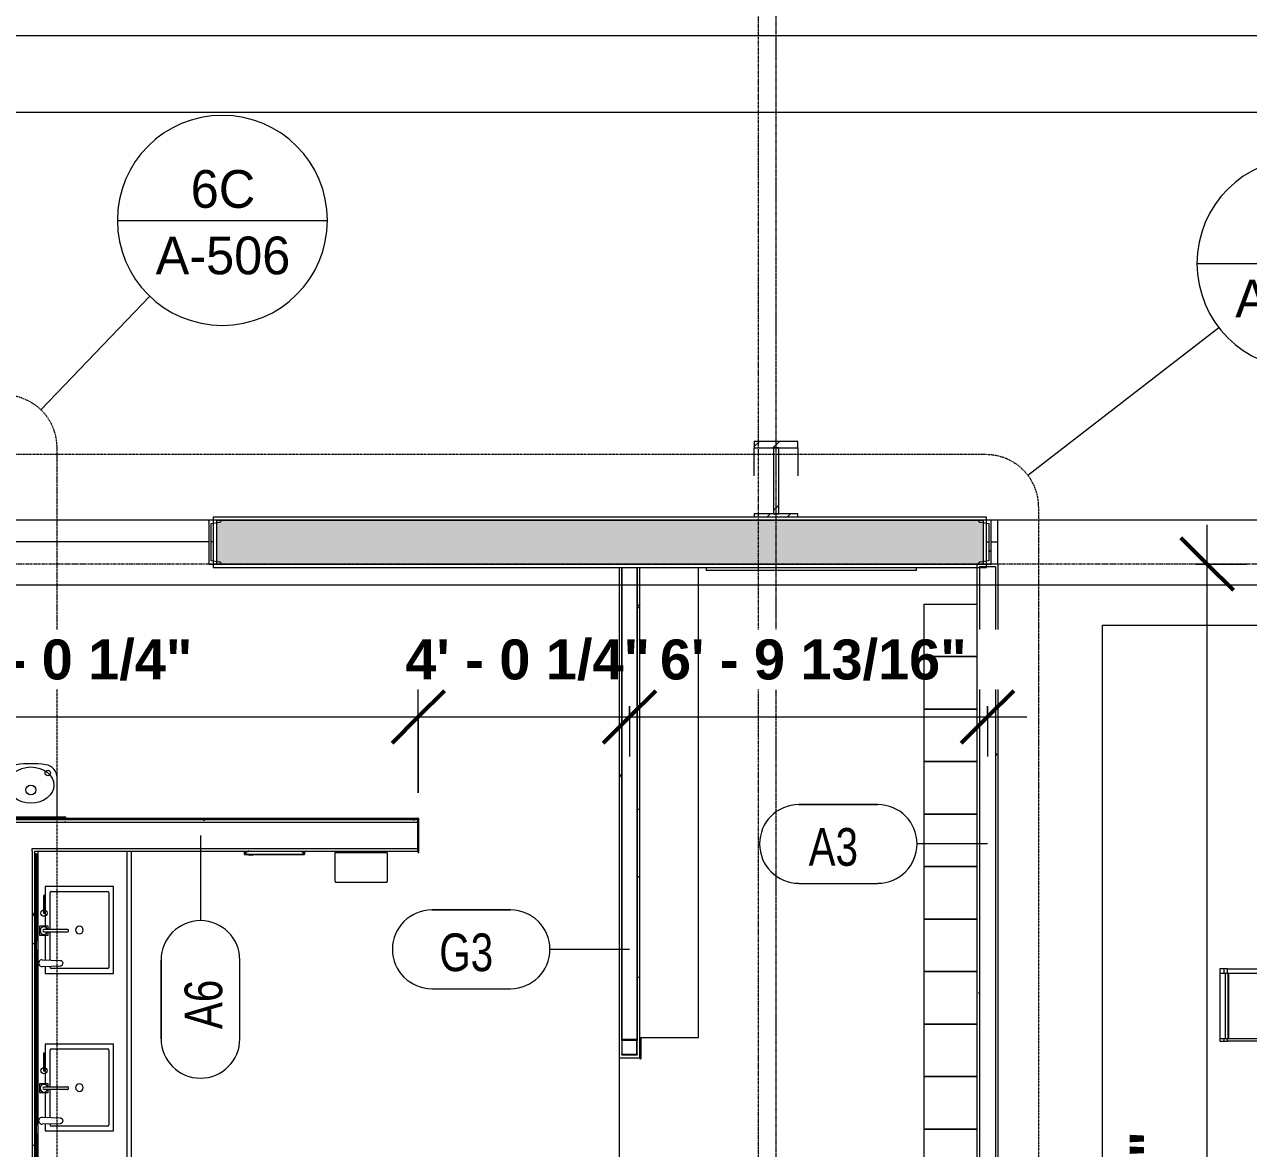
# Model space of a CAD drawing. Header units: inches. Extents: x 23906 to 26777, y -23220 to -20467.
# Drawn here: x 25519.6 to 25799.4, y -22503.1 to -22246.2 of the extents above; entities that cross this region are included whole.
import ezdxf

# ---------------------------------------------------------------- set-up
doc = ezdxf.new("R2010")
doc.units = ezdxf.units.IN
doc.header["$MEASUREMENT"] = 0
doc.linetypes.add('Dash Dot 3_16_', pattern=[0.3125, 0.1875, -0.0625, 0, -0.0625])
doc.linetypes.add('Grid Line 1_2_', pattern=[0.875, 0.5, -0.125, 0.125, -0.125])
for name, color, linetype, lineweight in [('A-ANNO-DIMS', 211, 'Continuous', 9), ('A-ANNO-DIMS-96', 211, 'Continuous', 9), ('A-ANNO-SYMB', 150, 'Continuous', 9), ('A-AREA', 32, 'Continuous', 140), ('A-FLOR', 192, 'Continuous', 20), ('A-GENM', 13, 'Continuous', 20), ('A-WALL', 113, 'Continuous', 20), ('A-WALL-IDEN', 211, 'Continuous', 9), ('A-WALL-PATT', 111, 'Continuous', 50), ('G-ANNO-SYMB', 111, 'Continuous', 9), ('I-FURN', 30, 'Continuous', 20), ('I-WALL', 2, 'Continuous', 20), ('P-SANR-FIXT', 6, 'Continuous', 20), ('Q-CASE', 31, 'Continuous', 20), ('Q-SPCQ', 91, 'Continuous', 20), ('S-BEAM', 12, 'Continuous', 20), ('S-COLS', 52, 'Continuous', 20), ('S-GRID', 1, 'Continuous', 9)]:
    doc.layers.add(name, color=color, linetype=linetype, lineweight=lineweight)
doc.styles.add('Arial_B', font='arialbd.ttf', dxfattribs={"height": 9.132806})
doc.styles.add('Century Gothic', font='GOTHIC.TTF', dxfattribs={"height": 8.622671})
doc.styles.add('Century Gothic_1', font='GOTHIC.TTF', dxfattribs={"width": 0.8, "height": 8.622671})
doc.dimstyles.new('OD_Dimension_1', dxfattribs={"dimscale": 12, "dimtxt": 9, "dimasz": 1, "dimexe": 0.75, "dimexo": 0.5, "dimgap": 0.5, "dimtad": 1, "dimdec": 4, "dimrnd": 0.0625, "dimzin": 3, "dimdsep": 46, "dimlunit": 4, "dimtxsty": 'Arial_B', "dimblk1": 'OBLIQUE', "dimblk2": 'OBLIQUE', "dimsah": 1, "dimcen": 0.09, "dimdle": 0.75, "dimazin": 0, "dimtfac": 1, "dimtdec": 4, "dimtix": 1, "dimtmove": 0, "dimatfit": 3, "dimfxl": 1, "dimtvp": 1, "dimtfill": 1, "dimfrac": 2, "dimtolj": 1, "dimtzin": 0, "dimlwd": 13, "dimlwe": 13, "dimarcsym": 2})
doc.dimstyles.new('OD_Dimension_3', dxfattribs={"dimscale": 12, "dimtxt": 9, "dimasz": 1, "dimexe": 0.75, "dimexo": 0.5, "dimgap": 0.5, "dimtad": 1, "dimdec": 4, "dimrnd": 0.0625, "dimzin": 3, "dimdsep": 46, "dimlunit": 4, "dimtxsty": 'Arial_B', "dimblk1": 'OBLIQUE', "dimblk2": 'OBLIQUE', "dimsah": 1, "dimcen": 0.09, "dimdle": 0.75, "dimazin": 0, "dimtfac": 1, "dimtdec": 4, "dimtix": 1, "dimtmove": 0, "dimatfit": 3, "dimfxl": 1, "dimtvp": 1, "dimtfill": 1, "dimfrac": 2, "dimtolj": 1, "dimtzin": 0, "dimlwd": 13, "dimlwe": 13, "dimarcsym": 2})
pattern_1 = [(0, (0, 0), (30.72, 7.68), [1.267, -21.773, 1.267, -21.773, -122.88]), (0, (0, 0), (30.72, 7.68), [-46.08, 1.267, -44.813, 1.267, -21.773, -53.76]), (0, (0, 0), (30.72, 7.68), [-115.2, 1.267, -14.093, 1.267, -37.133]), (120, (11.52, 3.84), (-22.0110751, 22.7643004), [1.267, -21.773, 1.267, -21.773, -122.88]), (120, (11.52, 3.84), (-22.0110751, 22.7643004), [-46.08, 1.267, -44.813, 1.267, -21.773, -53.76]), (120, (11.52, 3.84), (-22.0110751, 22.7643004), [-115.2, 1.267, -14.093, 1.267, -37.133]), (240, (15.36, 19.2), (-8.7089249, -30.4443004), [1.267, -21.773, 1.267, -21.773, -122.88]), (240, (15.36, 19.2), (-8.7089249, -30.4443004), [-46.08, 1.267, -44.813, 1.267, -21.773, -53.76]), (240, (15.36, 19.2), (-8.7089249, -30.4443004), [-115.2, 1.267, -14.093, 1.267, -37.133])]
pattern_2 = [(225, (25691.39, -22360.053), (9.503515, -9.503515), []), (225, (25691.39, -22374.453), (9.503515, -9.503515), [])]
pattern_3 = [(45, (0, 0), (-9.503515, 9.503515), []), (45, (0, 14.4), (-9.503515, 9.503515), [])]

# ---------------------------------------------------------------- blocks, each defined once
blk = doc.blocks.new('Locker-Double Stacked - 12_ x 12_-3246-Enlarged First Floor Plan _East_')
at = {"layer": 'I-FURN', "color": 43, "lineweight": 13}
for p, q in [((-6, -6), (-6, 6)), ((-6, 6), (6, 6)), ((6, 6), (6, -6)), ((6, -6), (-6, -6))]:
    blk.add_line(p, q, dxfattribs=at)
blk = doc.blocks.new('Furniture 6 - Furniture 1-2394-Enlarged First Floor Plan _East_')
at = {"layer": 'I-FURN', "color": 43, "lineweight": 13}
for p, q in [((25639.99, -22496.3), (25639.99, -22496.43)), ((25653.99, -22603.74), (25653.99, -22496.3)), ((25640.61, -22603.74), (25653.99, -22603.74))]:
    blk.add_line(p, q, dxfattribs=at)
blk = doc.blocks.new('Drinking_Fountain-Haws_Corporation-Wall_Mounted_1119 - 1119-355850-Enlarged First Floor Plan _East_')
at = {"layer": 'P-SANR-FIXT', "color": 43, "lineweight": 13}
for p, q in [((13.07, 20.75), (13.07, 5.95)), ((25.07, 5.95), (25.07, 20.75)), ((29.07, 15), (29.07, 5.95)), ((41.07, 5.95), (41.07, 15)), ((43.07, 5.95), (11.07, 5.95)), ((11.07, 5.95), (11.07, 5.7)), ((43.07, 5.7), (43.07, 5.95))]:
    blk.add_line(p, q, dxfattribs=at)
for centre, radius in [((22.94, 21.8), 0.625), ((19.07, 17.94), 1.13), ((38.94, 16.07), 0.625), ((35.07, 12.19), 1.13)]:
    blk.add_circle(centre, radius, dxfattribs=at)
for centre, radius, start, end in [((16.07, 20.75), 3, 97.5776, 180), ((19.07, -1.8), 25.75, 82.4224, 97.5776), ((22.07, 20.75), 3, 360, 82.4224), ((32.07, 15), 3, 97.5776, 180), ((35.07, -7.55), 25.75, 82.4224, 97.5776), ((38.07, 15), 3, 360, 82.4224)]:
    blk.add_arc(centre, radius, start, end, dxfattribs=at)
for centre, ratio in [((19.07, 19.07), 0.786373), ((35.07, 13.32), 0.786365)]:
    blk.add_ellipse(centre, major_axis=(-5.25, 0), ratio=ratio, dxfattribs=at)
blk = doc.blocks.new('Dispenser_Disposal-Paper-Frost_Products_LTD_-Recessed-400A - Steel-Stainless-37173-Enlarged First Floor Plan _East_')
at = {"layer": 'Q-SPCQ', "color": 43, "lineweight": 13}
for p, q in [((25457.27, -22435.86), (25457.27, -22435.26)), ((25457.27, -22435.26), (25458.12, -22435.26)), ((25457.27, -22435.86), (25470.94, -22435.86)), ((25457.34, -22435.26), (25457.34, -22435.94)), ((25457.64, -22435.55), (25457.34, -22435.86)), ((25457.34, -22435.94), (25470.94, -22435.94)), ((25458.31, -22435.94), (25457.34, -22435.94)), ((25457.43, -22435.21), (25457.43, -22435.18)), ((25458.08, -22435.21), (25457.43, -22435.21)), ((25470.59, -22435.26), (25457.64, -22435.26)), ((25457.64, -22435.26), (25457.64, -22435.55)), ((25458.35, -22435.2), (25458.12, -22435.2)), ((25458.12, -22435.26), (25458.12, -22435.2)), ((25458.15, -22435.26), (25458.15, -22435.2)), ((25458.18, -22435.18), (25458.18, -22435.26)), ((25458.31, -22436.07), (25458.31, -22435.94)), ((25458.42, -22435.26), (25458.35, -22435.2)), ((25458.8, -22435.18), (25458.8, -22435.26)), ((25459.08, -22435.26), (25459.08, -22435.18)), ((25470.94, -22435.94), (25459.18, -22435.94)), ((25459.18, -22435.94), (25459.18, -22436.07)), ((25469.3, -22435.18), (25469.3, -22435.26)), ((25469.33, -22435.26), (25469.33, -22435.18)), ((25469.47, -22435.18), (25469.47, -22435.26)), ((25469.53, -22435.18), (25469.53, -22435.26)), ((25470.14, -22435.18), (25470.14, -22435.26)), ((25470.4, -22435.21), (25470.23, -22435.21)), ((25470.4, -22435.21), (25470.9, -22435.21)), ((25470.4, -22435.25), (25470.4, -22435.21)), ((25470.85, -22435.25), (25470.4, -22435.25)), ((25470.64, -22435.31), (25470.64, -22435.56)), ((25470.64, -22435.55), (25470.64, -22435.33)), ((25470.64, -22435.33), (25470.97, -22435.33)), ((25470.94, -22435.86), (25470.64, -22435.56)), ((25470.88, -22435.18), (25470.88, -22435.21)), ((25470.9, -22435.18), (25470.9, -22435.21)), ((25470.94, -22435.94), (25470.94, -22435.33)), ((25470.94, -22435.86), (25471.02, -22435.86)), ((25470.97, -22435.28), (25470.97, -22435.33)), ((25470.97, -22435.33), (25471.01, -22435.33)), ((25471.01, -22435.33), (25471.01, -22435.86)), ((25459.18, -22436.07), (25458.31, -22436.07)), ((25459.16, -22436.09), (25458.33, -22436.09))]:
    blk.add_line(p, q, dxfattribs=at)
for centre, radius, start, end in [((25457.34, -22435.86), 0.0768, 180, 270), ((25457.34, -22435.86), 0.029, 180, 270), ((25458.08, -22435.15), 0.0665, 270, 312.1544), ((25470.59, -22435.31), 0.05, 0, 90), ((25470.9, -22435.28), 0.0625, 153.896, 233.1301), ((25470.9, -22435.28), 0.0625, 302.4117, 90.0728), ((25470.9, -22435.28), 0.0625, 359.8391, 90), ((25470.94, -22435.86), 0.0763, 270, 0), ((25458.33, -22436.07), 0.02, 180, 270), ((25459.16, -22436.07), 0.02, 270, 0)]:
    blk.add_arc(centre, radius, start, end, dxfattribs=at)
blk = doc.blocks.new('Bradley-Washroom_Accessories-Mirrors-747_Standard - 84_ x 36_ _ BradEX-219120-Enlarged First Floor Plan _East_')
at = {"layer": 'Q-SPCQ', "color": 43, "lineweight": 13}
for p, q in [((25522.14, -22455.74), (25522.14, -22435.74)), ((25522.39, -22435.74), (25522.14, -22435.74)), ((25522.39, -22435.74), (25522.39, -22455.74)), ((25522.14, -22455.74), (25522.42, -22455.74)), ((25522.14, -22457.74), (25522.14, -22455.74)), ((25522.42, -22457.74), (25522.14, -22457.74)), ((25522.14, -22497.74), (25522.14, -22457.74)), ((25522.39, -22457.74), (25522.39, -22497.74)), ((25522.42, -22457.74), (25522.42, -22455.74)), ((25522.14, -22497.74), (25522.42, -22497.74)), ((25522.14, -22499.74), (25522.14, -22497.74)), ((25522.42, -22499.74), (25522.14, -22499.74)), ((25522.14, -22519.74), (25522.14, -22499.74)), ((25522.39, -22499.74), (25522.39, -22519.74)), ((25522.42, -22499.74), (25522.42, -22497.74)), ((25522.14, -22519.74), (25522.39, -22519.74))]:
    blk.add_line(p, q, dxfattribs=at)
blk = doc.blocks.new('Bradley-Washroom_Accessories-Mirrors-780_Custom - Bradley-Washroom_Accessories-Mirrors-780_Custom-177760-Enlarged First Floor Plan _East_')
at = {"layer": 'Q-SPCQ', "color": 43, "lineweight": 13}
for p, q in [((25320.64, -22370.3), (25368.64, -22370.3)), ((25320.64, -22370.3), (25320.64, -22371.05)), ((25368.64, -22371.05), (25320.64, -22371.05)), ((25368.64, -22371.05), (25368.64, -22370.3))]:
    blk.add_line(p, q, dxfattribs=at)
blk = doc.blocks.new('Counter Top - 24_ Depth-194481-Enlarged First Floor Plan _East_')
at = {"layer": 'Q-CASE', "color": 43, "lineweight": 13}
for p, q in [((-47.26, 22), (36.86, 22)), ((37.86, 0.75), (-47.26, 0.75)), ((37.86, 2.25), (37.86, 0))]:
    blk.add_line(p, q, dxfattribs=at)
blk = doc.blocks.new('Soap_Dispenser-TOTO-TES1ADC-05 - Polished Chrome-194390-Enlarged First Floor Plan _East_')
at = {"layer": 'A-GENM', "color": 43, "lineweight": 13}
for p, q in [((-0.79, 0), (-0.66, 4.1)), ((0.66, 4.1), (0.79, 0.03))]:
    blk.add_line(p, q, dxfattribs=at)
blk.add_arc((0, 0), 0.791, 180.001, 1.8521, dxfattribs=at)
blk.add_open_spline([(-0.66, 4.1), (-0.66, 4.16), (-0.65, 4.29), (-0.56, 4.47), (-0.42, 4.61), (-0.21, 4.73), (0.08, 4.76), (0.35, 4.67), (0.51, 4.53), (0.6, 4.4), (0.65, 4.25), (0.66, 4.15), (0.66, 4.1)], degree=3, knots=[-1, -1, -1, -1, -0.903846, -0.807692, -0.711538, -0.615385, -0.461538, -0.307692, -0.230769, -0.153846, -0.076923, 0, 0, 0, 0], dxfattribs=at)
blk = doc.blocks.new('Faucet-Lavatory-Zurn-Z6920XL - Z6920-XL-ADM2-H4-162583-Enlarged First Floor Plan _East_')
at = {"layer": 'P-SANR-FIXT', "lineweight": 9}
for p, q in [((1, 1), (-1, 1)), ((-1, 1), (-1, -1)), ((-0.25, 0), (-0.25, -5.25)), ((0.25, -5.25), (0.25, 0)), ((1, -1), (1, 1)), ((8, 0.12), (4, 0.12)), ((4, 0.12), (4, -0.12)), ((8, -0.12), (8, 0.12)), ((-1, -1), (-0.25, -1)), ((0.25, -1), (1, -1)), ((4, -0.12), (8, -0.12))]:
    blk.add_line(p, q, dxfattribs=at)
blk.add_circle((4, 0), 0.719, dxfattribs=at)
for centre, radius, start, end in [((0, 0), 0.875, 0, 180), ((0, 0), 0.875, 180, 251.8173), ((0, 0), 0.25, 360, 180), ((0, 0), 0.875, 288.1827, 0), ((0, -5.37), 0.281, 152.734, 27.266)]:
    blk.add_arc(centre, radius, start, end, dxfattribs=at)
blk = doc.blocks.new('KNEE PROTECTOR6 - KNEE PROTECTOR-203797-Enlarged First Floor Plan _East_')
at = {"layer": 'Q-CASE', "color": 43, "lineweight": 13}
for p, q in [((-28132.41, -9330.82), (-28216.53, -9330.82)), ((-28132.41, -9331.82), (-28216.53, -9331.82))]:
    blk.add_line(p, q, dxfattribs=at)
blk = doc.blocks.new('Sink-Under_Counter-Kohler-2882 - White-194391-Enlarged First Floor Plan _East_')
at = {"layer": 'P-SANR-FIXT', "color": 43, "lineweight": 13}
for p, q in [((9.91, 7.81), (-9.91, 7.81)), ((-9.91, 7.81), (-9.91, -7.81)), ((-8.81, -6.46), (-8.81, 6.46)), ((-8.56, 6.71), (8.56, 6.71)), ((8.81, 6.46), (8.81, -6.46)), ((9.91, -7.81), (9.91, 7.81)), ((-9.91, -7.81), (-0.85, -7.81)), ((-0.1, -6.71), (-8.56, -6.71)), ((6.87, -6.71), (0.4, -6.71)), ((1.15, -7.81), (6.83, -7.81)), ((8.56, -6.71), (8.33, -6.71)), ((8.37, -7.81), (9.91, -7.81))]:
    blk.add_line(p, q, dxfattribs=at)
for centre, radius, start, end in [((-8.56, 6.46), 0.25, 90, 180), ((8.56, 6.46), 0.25, 0, 90), ((0, 0), 0.875, 0, 180), ((0, 0), 0.875, 180, 0), ((-8.56, -6.46), 0.25, 180, 270), ((8.56, -6.46), 0.25, 270, 0)]:
    blk.add_arc(centre, radius, start, end, dxfattribs=at)
blk = doc.blocks.new('HSS-Hollow Structural Section-Column - HSS3-1_2X3-1_2X1_8-V52-Enlarged First Floor Plan _East_')
at = {"layer": 'S-COLS', "color": 7}
for p, q in [((-1.75, 1.518), (-1.75, -1.518)), ((-1.634, -1.518), (-1.634, 1.518)), ((1.518, 1.75), (-1.518, 1.75)), ((-1.518, 1.634), (1.518, 1.634)), ((1.634, 1.518), (1.634, -1.518)), ((1.75, -1.518), (1.75, 1.518)), ((1.518, -1.634), (-1.518, -1.634)), ((-1.518, -1.75), (1.518, -1.75))]:
    blk.add_line(p, q, dxfattribs=at)
for centre, radius, start, end in [((-1.518, 1.518), 0.232, 90, 180), ((-1.518, 1.518), 0.116, 90, 180), ((1.518, 1.518), 0.232, 360, 90), ((1.518, 1.518), 0.116, 0, 90), ((-1.518, -1.518), 0.232, 180, 270), ((-1.518, -1.518), 0.116, 180, 270), ((1.518, -1.518), 0.232, 270, 360), ((1.518, -1.518), 0.116, 270, 360)]:
    blk.add_arc(centre, radius, start, end, dxfattribs=at)
blk = doc.blocks.new('Hand_Dryer-Excel_Dryer-XLERATOR_Unit - Not a Type - Load Type Catalog-357530-Enlarged First Floor Plan _East_')
at = {"layer": 'Q-SPCQ', "color": 43, "lineweight": 13}
for p, q in [((25590.61, -22442.03), (25590.61, -22435.43)), ((25590.61, -22435.43), (25602.55, -22435.43)), ((25602.55, -22435.43), (25602.55, -22442.03)), ((25602.3, -22442.3), (25590.86, -22442.3))]:
    blk.add_line(p, q, dxfattribs=at)
for centre, start, end in [((25590.86, -22442.05), 175.9748, 270), ((25602.3, -22442.05), 270, 4.0252)]:
    blk.add_arc(centre, 0.251, start, end, dxfattribs=at)
blk = doc.blocks.new('Locker Rooms and Restrooms_rvt-1-Enlarged First Floor Plan _East_')
at = {"layer": 'A-WALL-PATT', "lineweight": 9}
h = blk.add_hatch(dxfattribs=at)
h.set_pattern_fill('FP_8', color=8, style=0, pattern_type=2)
h.set_pattern_definition(pattern_1)
h.paths.add_polyline_path([(25655.52, -22482.37), (25656.14, -22482.37), (25656.14, -22370.43), (25655.52, -22370.43), (25655.52, -22481.67)], flags=0)
h = blk.add_hatch(dxfattribs=at)
h.set_pattern_fill('FP_8', color=8, style=0, pattern_type=2)
h.set_pattern_definition(pattern_1)
h.paths.add_polyline_path([(25659.65, -22481.74), (25660.27, -22481.74), (25660.27, -22370.43), (25659.64, -22370.43), (25659.64, -22481.74)], flags=0)
h = blk.add_hatch(dxfattribs=at)
h.set_pattern_fill('FP_8', color=8, style=0, pattern_type=2)
h.set_pattern_definition(pattern_1)
h.paths.add_polyline_path([(25588.8, -22428.55), (25609.52, -22428.55), (25609.52, -22427.93), (25441.52, -22427.93), (25441.52, -22428.55), (25555.1, -22428.55)], flags=0)
h = blk.add_hatch(dxfattribs=at)
h.set_pattern_fill('FP_8', color=8, style=0, pattern_type=2)
h.set_pattern_definition(pattern_1)
h.paths.add_polyline_path([(25521.39, -22435.18), (25609.52, -22435.18), (25609.52, -22434.55), (25521.39, -22434.55)], flags=0)
h.paths.add_polyline_path([(25454, -22435.18), (25509.39, -22435.18), (25509.39, -22434.55), (25441.52, -22434.55), (25441.52, -22435.18)], flags=0)
h.paths.add_polyline_path([(25512.89, -22435.18), (25517.89, -22435.18), (25517.89, -22434.55), (25512.89, -22434.55)], flags=0)
h = blk.add_hatch(dxfattribs=at)
h.set_pattern_fill('FP_8', color=8, style=0, pattern_type=2)
h.set_pattern_definition(pattern_1)
h.paths.add_polyline_path([(25522.02, -22691.3), (25522.02, -22435.18), (25521.39, -22435.18), (25521.4, -22691.3)], flags=0)
at = {"layer": 'A-FLOR', "color": 43, "lineweight": 13}
for p, q in [((25655.52, -22370.3), (25655.52, -22370.43)), ((25655.52, -22482.37), (25655.52, -22526.93))]:
    blk.add_line(p, q, dxfattribs=at)
at = {"layer": 'A-WALL', "color": 7}
for p, q in [((25659.64, -22478.47), (25659.64, -22370.43)), ((25659.64, -22370.43), (25659.64, -22478.47)), ((25441.52, -22428.55), (25609.52, -22428.55)), ((25609.52, -22428.55), (25609.52, -22427.93)), ((25609.52, -22434.55), (25609.52, -22428.55)), ((25521.39, -22435.18), (25521.39, -22434.55)), ((25521.39, -22434.55), (25609.52, -22434.55)), ((25521.39, -22435.18), (25521.39, -22691.3)), ((25609.52, -22435.18), (25609.52, -22434.55)), ((25659.64, -22481.74), (25659.64, -22481.51)), ((25659.64, -22481.51), (25659.64, -22481.74))]:
    blk.add_line(p, q, dxfattribs=at)
at = {"layer": 'I-WALL', "color": 7}
for p, q in [((25655.52, -22370.43), (25655.52, -22482.37)), ((25656.14, -22370.43), (25655.52, -22370.43)), ((25656.14, -22370.43), (25656.14, -22478.47)), ((25659.64, -22370.43), (25656.14, -22370.43)), ((25656.14, -22478.47), (25656.14, -22370.43)), ((25660.27, -22370.43), (25659.64, -22370.43)), ((25660.27, -22481.74), (25660.27, -22370.43)), ((25609.77, -22427.68), (25441.52, -22427.68)), ((25609.52, -22427.93), (25441.52, -22427.93)), ((25441.52, -22427.93), (25609.52, -22427.93)), ((25609.77, -22427.93), (25609.77, -22427.68)), ((25609.77, -22435.43), (25609.77, -22427.93)), ((25522.02, -22691.3), (25522.02, -22435.18)), ((25522.02, -22435.18), (25609.52, -22435.18)), ((25609.52, -22435.43), (25609.77, -22435.43)), ((25655.52, -22482.37), (25656.14, -22482.37)), ((25656.14, -22481.51), (25656.14, -22481.74)), ((25656.14, -22481.74), (25656.14, -22481.51)), ((25656.14, -22481.74), (25656.37, -22481.74)), ((25656.37, -22481.74), (25656.14, -22481.74)), ((25656.14, -22482.37), (25660.27, -22482.37)), ((25659.41, -22481.74), (25659.64, -22481.74)), ((25659.64, -22481.74), (25659.41, -22481.74)), ((25660.27, -22482.37), (25660.27, -22481.74))]:
    blk.add_line(p, q, dxfattribs=at)
at = {"layer": 'I-WALL', "color": 43, "lineweight": 13}
for p in [(25660.52, -22477.74), (25660.27, -22482.62)]:
    blk.add_line(p, (25660.52, -22482.62), dxfattribs=at)
at = {"color": 43, "lineweight": 13}
for name, p in [('Furniture 6 - Furniture 1-2394-Enlarged First Floor Plan _East_', (19.65, 126)), ('Bradley-Washroom_Accessories-Mirrors-780_Custom - Bradley-Washroom_Accessories-Mirrors-780_Custom-177760-Enlarged First Floor Plan _East_', (354.81, 0)), ('Drinking_Fountain-Haws_Corporation-Wall_Mounted_1119 - 1119-355850-Enlarged First Floor Plan _East_', (25486.03, -22433.37)), ('Bradley-Washroom_Accessories-Mirrors-747_Standard - 84_ x 36_ _ BradEX-219120-Enlarged First Floor Plan _East_', (0, 0)), ('Dispenser_Disposal-Paper-Frost_Products_LTD_-Recessed-400A - Steel-Stainless-37173-Enlarged First Floor Plan _East_', (112.62, 0)), ('Hand_Dryer-Excel_Dryer-XLERATOR_Unit - Not a Type - Load Type Catalog-357530-Enlarged First Floor Plan _East_', (0, 0)), ('HSS-Hollow Structural Section-Column - HSS3-1_2X3-1_2X1_8-V52-Enlarged First Floor Plan _East_', (25657.89, -22479.99))]:
    blk.add_blockref(name, p, dxfattribs=at)
for name, p, rotation in [('Locker-Double Stacked - 12_ x 12_-3246-Enlarged First Floor Plan _East_', (25731.27, -22384.68), 270), ('Locker-Double Stacked - 12_ x 12_-3246-Enlarged First Floor Plan _East_', (25731.27, -22396.68), 270), ('Locker-Double Stacked - 12_ x 12_-3246-Enlarged First Floor Plan _East_', (25731.27, -22408.68), 270), ('Locker-Double Stacked - 12_ x 12_-3246-Enlarged First Floor Plan _East_', (25731.27, -22420.68), 270), ('Locker-Double Stacked - 12_ x 12_-3246-Enlarged First Floor Plan _East_', (25731.27, -22432.68), 270), ('Counter Top - 24_ Depth-194481-Enlarged First Floor Plan _East_', (25522.02, -22482.44), 270.0000000000002), ('KNEE PROTECTOR6 - KNEE PROTECTOR-203797-Enlarged First Floor Plan _East_', (16212.2, 5697.23), 89.9999999999974), ('Locker-Double Stacked - 12_ x 12_-3246-Enlarged First Floor Plan _East_', (25731.27, -22444.68), 270), ('Sink-Under_Counter-Kohler-2882 - White-194391-Enlarged First Floor Plan _East_', (25532.2, -22453.18), 270), ('Faucet-Lavatory-Zurn-Z6920XL - Z6920-XL-ADM2-H4-162583-Enlarged First Floor Plan _East_', (25524.08, -22453.33), 89.99999999999962), ('Locker-Double Stacked - 12_ x 12_-3246-Enlarged First Floor Plan _East_', (25731.27, -22456.68), 270), ('Soap_Dispenser-TOTO-TES1ADC-05 - Polished Chrome-194390-Enlarged First Floor Plan _East_', (25523.66, -22460.78), 270.0000000000303), ('Locker-Double Stacked - 12_ x 12_-3246-Enlarged First Floor Plan _East_', (25731.27, -22468.68), 270), ('Locker-Double Stacked - 12_ x 12_-3246-Enlarged First Floor Plan _East_', (25731.27, -22480.68), 270), ('Sink-Under_Counter-Kohler-2882 - White-194391-Enlarged First Floor Plan _East_', (25532.2, -22489.18), 270), ('Faucet-Lavatory-Zurn-Z6920XL - Z6920-XL-ADM2-H4-162583-Enlarged First Floor Plan _East_', (25524.08, -22489.33), 89.99999999999962), ('Locker-Double Stacked - 12_ x 12_-3246-Enlarged First Floor Plan _East_', (25731.27, -22492.68), 270), ('Soap_Dispenser-TOTO-TES1ADC-05 - Polished Chrome-194390-Enlarged First Floor Plan _East_', (25523.66, -22496.78), 270.0000000000405), ('Locker-Double Stacked - 12_ x 12_-3246-Enlarged First Floor Plan _East_', (25731.27, -22504.68), 270)]:
    blk.add_blockref(name, p, dxfattribs=dict(at, rotation=rotation))
blk = doc.blocks.new('Casework 1 - Casework 1-456223-Enlarged First Floor Plan _East_')
at = {"layer": 'Q-CASE', "color": 43, "lineweight": 13}
for p, q in [((25850.02, -22359.55), (25742.02, -22359.55)), ((25742.02, -22359.55), (25742.02, -22369.55)), ((25850.02, -22383.55), (25850.02, -22359.55)), ((25766.02, -22601.93), (25766.02, -22383.55)), ((25766.02, -22383.55), (25850.02, -22383.55)), ((25845.39, -22431.55), (25821.39, -22431.55)), ((25821.39, -22431.55), (25821.39, -22601.93)), ((25845.39, -22601.93), (25845.39, -22431.55))]:
    blk.add_line(p, q, dxfattribs=at)
blk = doc.blocks.new('Bar_Stool_6722_1_ - Bar_Stool_6722_1_-477960-Enlarged First Floor Plan _East_')
at = {"layer": 'I-FURN', "color": 43, "lineweight": 13}
for p, q in [((0, 19.21), (0, 21.13)), ((1, 21.13), (0, 21.13)), ((1, 21.13), (1, 20.14)), ((1, 20.14), (15.5, 20.14)), ((1, 20.14), (1, 20.06)), ((1, 20.06), (1, 19.99)), ((16, 20), (1, 20)), ((1, 19.89), (1, 19.99)), ((1, 17.63), (1, 19.89)), ((15.5, 20.14), (15.5, 21.13)), ((16.5, 21.13), (15.5, 21.13)), ((15.5, 20.06), (15.5, 20.14)), ((15.5, 19.98), (15.5, 20.06)), ((16, 19.99), (16, 19.89)), ((16, 19.89), (16, 17.63)), ((16.5, 21.13), (16.5, 19.21)), ((0, 17.72), (0, 19.21)), ((0, 1.78), (0, 17.72)), ((1, 2.03), (1, 17.63)), ((16, 17.63), (16, 2.03)), ((16.5, 19.21), (16.5, 17.72)), ((16.5, 17.72), (16.5, 1.78)), ((1, 1.78), (0, 1.78)), ((0, 1.78), (0, 0.98)), ((1, 0.98), (0, 0.98)), ((0, 0.98), (0, 0)), ((0, 0), (1, 0)), ((1, 1.91), (1, 2.03)), ((16, 2.03), (1, 2.03)), ((1, 1.24), (1, 1.91)), ((16, 1.91), (1, 1.91)), ((1, 0), (1, 1.24)), ((1, 1.24), (16, 1.24)), ((16, 2.03), (16, 1.91)), ((16, 1.91), (16, 1.24)), ((16.5, 1.78), (16, 1.78)), ((16, 1.24), (16, 0)), ((16.5, 0.98), (16, 0.98)), ((16, 0), (16.5, 0)), ((16.5, 0.98), (16.5, 1.78)), ((16.5, 0), (16.5, 0.98)), ((1, 0), (16, 0))]:
    blk.add_line(p, q, dxfattribs=at)
blk = doc.blocks.new('columns and girder2 - one-1334686-Enlarged First Floor Plan _East_')
at = {"layer": 'S-BEAM', "lineweight": 9}
h = blk.add_hatch(dxfattribs=at)
h.set_pattern_fill('FP_14', color=8, style=0, pattern_type=2)
h.set_pattern_definition(pattern_2)
h.paths.add_polyline_path([(-5, -1.25), (-5, -2), (5, -2), (5, -1.25), (0, -1.25)], flags=0)
h.paths.add_polyline_path([(1.49, -17.03), (-5, -17.03), (-5, -18.55), (5, -18.55), (5, -17.03)], flags=0)
h.paths.add_polyline_path([(5, -1204.89), (-5, -1204.89), (-5, -1206.4), (5, -1206.4)], flags=0)
h.paths.add_polyline_path([(5, -1224.25), (-5, -1224.25), (-5, -1225), (5, -1225)], flags=0)
h = blk.add_hatch(dxfattribs=at)
h.set_pattern_fill('FP_14', color=8, style=0, pattern_type=2)
h.set_pattern_definition(pattern_2)
h.paths.add_polyline_path([(0.62, -2), (-0.63, -2), (-0.63, -17.03), (0.62, -17.03)], flags=0)
h.paths.add_polyline_path([(-0.63, -1206.4), (-0.63, -1224.25), (0.62, -1224.25), (0.62, -1206.4)], flags=0)
at = {"layer": 'S-BEAM', "color": 7}
for p, q in [((-5, -1.25), (-5, -2)), ((-5, -2), (5, -2)), ((0.62, -2), (-0.63, -2)), ((-0.63, -2), (-0.63, -17.03)), ((0.62, -17.03), (0.62, -2)), ((5, -2), (5, -1.25)), ((5, -17.03), (-5, -17.03)), ((-5, -17.03), (-5, -18.55)), ((-5, -18.55), (5, -18.55)), ((-0.63, -17.03), (0.62, -17.03)), ((5, -18.55), (5, -17.03))]:
    blk.add_line(p, q, dxfattribs=at)
at = {"layer": 'S-BEAM', "color": 43, "lineweight": 13}
for p, q in [((-5, -17.03), (-5, -10.69)), ((5, -10.69), (5, -17.03))]:
    blk.add_line(p, q, dxfattribs=at)
blk = doc.blocks.new('Wall Tag - 1_4_-1369832-Enlarged First Floor Plan _East_')
at = {"layer": 'A-WALL-IDEN', "color": 153}
for p, q in [((-0.0822, 0.0968), (0.1053, 0.0968)), ((0.1053, 0.0968), (-0.0822, 0.0968)), ((-0.0822, -0.0907), (0.1053, -0.0907)), ((-0.0822, -0.0907), (0.1053, -0.0907))]:
    blk.add_line(p, q, dxfattribs=at)
for centre, start, end in [((-0.0822, 0.0031), 90, 270), ((-0.0822, 0.0031), 90, 270), ((0.1053, 0.0031), 270, 90), ((0.1053, 0.0031), 270, 90)]:
    blk.add_arc(centre, 0.0937, start, end, dxfattribs=at)
blk = doc.blocks.new('Floor Plan - Callout Head-19020-Enlarged First Floor Plan _East_')
at = {"layer": 'A-ANNO-SYMB'}
blk.add_line((-0.25, 0), (0.25, 0), dxfattribs=at)
for start, end in [(360, 180), (180, 360)]:
    blk.add_arc((0, 0), 0.25, start, end, dxfattribs=at)
blk = doc.blocks.new('DIMBLOCK33-Enlarged First Floor Plan _East_')
at = {"layer": 'A-ANNO-DIMS-96', "lineweight": 13}
for p, q in [((25441.39, -22421.8), (25441.39, -22395.5)), ((25609.64, -22421.8), (25609.64, -22395.5)), ((25441.39, -22404.5), (25609.64, -22404.5)), ((25441.39, -22404.5), (25441.39, -22421.8)), ((25609.64, -22404.5), (25609.64, -22421.8))]:
    blk.add_line(p, q, dxfattribs=at)
at = {"layer": 'A-ANNO-DIMS-96', "lineweight": 50}
for p, q in [((25441.39, -22404.5), (25447.39, -22398.5)), ((25609.64, -22404.5), (25615.64, -22398.5)), ((25441.39, -22404.5), (25435.39, -22410.5)), ((25609.64, -22404.5), (25603.64, -22410.5))]:
    blk.add_line(p, q, dxfattribs=at)
at = {"layer": 'A-ANNO-DIMS-96', "color": 0, "lineweight": 13, "insert": (25495.02, -22386.79), "char_height": 9.1328, "width": 73.2, "attachment_point": 1, "line_spacing_factor": 0.938532, "style": 'Arial_B', "bg_fill": 3, "box_fill_scale": 1.25, "bg_fill_color": 0, "bg_fill_transparency": 0}
blk.add_mtext('14\' - 0 1/4"', dxfattribs=at)
blk = doc.blocks.new('_Oblique')
at = {"color": 0, "linetype": 'ByBlock', "lineweight": -2}
blk.add_line((-0.5, -0.5), (0.5, 0.5), dxfattribs=at)
blk = doc.blocks.new('DIMBLOCK34-Enlarged First Floor Plan _East_')
at = {"layer": 'A-ANNO-DIMS-96', "lineweight": 13}
for p, q in [((25609.64, -22421.8), (25609.64, -22395.5)), ((25657.89, -22402.01), (25657.89, -22413.5)), ((25657.89, -22404.5), (25657.89, -22402.01)), ((25609.64, -22404.5), (25657.89, -22404.5)), ((25609.64, -22404.5), (25609.64, -22421.8))]:
    blk.add_line(p, q, dxfattribs=at)
at = {"layer": 'A-ANNO-DIMS-96', "lineweight": 50}
for p, q in [((25609.64, -22404.5), (25615.64, -22398.5)), ((25657.89, -22404.5), (25663.89, -22398.5)), ((25609.64, -22404.5), (25603.64, -22410.5)), ((25657.89, -22404.5), (25651.89, -22410.5))]:
    blk.add_line(p, q, dxfattribs=at)
at = {"layer": 'A-ANNO-DIMS-96', "color": 0, "lineweight": 13, "insert": (25606.69, -22386.79), "char_height": 9.1328, "width": 64.9714, "attachment_point": 1, "line_spacing_factor": 0.938532, "style": 'Arial_B', "bg_fill": 3, "box_fill_scale": 1.25, "bg_fill_color": 0, "bg_fill_transparency": 0}
blk.add_mtext('4\' - 0 1/4"', dxfattribs=at)
blk = doc.blocks.new('DIMBLOCK35-Enlarged First Floor Plan _East_')
at = {"layer": 'A-ANNO-DIMS-96', "lineweight": 50}
for p, q in [((25657.89, -22404.5), (25663.89, -22398.5)), ((25739.7, -22404.5), (25745.7, -22398.5)), ((25657.89, -22404.5), (25651.89, -22410.5)), ((25739.7, -22404.5), (25733.7, -22410.5))]:
    blk.add_line(p, q, dxfattribs=at)
at = {"layer": 'A-ANNO-DIMS-96', "lineweight": 13}
for p, q in [((25657.89, -22402.01), (25657.89, -22413.5)), ((25657.89, -22404.5), (25657.89, -22402.01)), ((25739.7, -22402.01), (25739.7, -22413.5)), ((25739.7, -22404.5), (25739.7, -22402.01)), ((25657.89, -22404.5), (25748.7, -22404.5))]:
    blk.add_line(p, q, dxfattribs=at)
at = {"layer": 'A-ANNO-DIMS-96', "color": 0, "lineweight": 13, "insert": (25664.87, -22386.79), "char_height": 9.1328, "width": 81.4286, "attachment_point": 1, "line_spacing_factor": 0.938532, "style": 'Arial_B', "bg_fill": 3, "box_fill_scale": 1.25, "bg_fill_color": 0, "bg_fill_transparency": 0}
blk.add_mtext('6\' - 9 13/16"', dxfattribs=at)
blk = doc.blocks.new('DIMBLOCK49-Enlarged First Floor Plan _East_')
at = {"layer": 'A-ANNO-DIMS-96', "lineweight": 13}
for p, q in [((25789.89, -22693.68), (25789.89, -22360.55)), ((25787.4, -22369.55), (25798.89, -22369.55)), ((25789.89, -22369.55), (25787.4, -22369.55)), ((25743.27, -22693.68), (25798.89, -22693.68)), ((25789.89, -22693.68), (25743.27, -22693.68))]:
    blk.add_line(p, q, dxfattribs=at)
at = {"layer": 'A-ANNO-DIMS-96', "lineweight": 50}
for p, q in [((25789.89, -22369.55), (25783.89, -22363.55)), ((25789.89, -22369.55), (25795.89, -22375.55)), ((25789.89, -22693.68), (25783.89, -22687.68)), ((25789.89, -22693.68), (25795.89, -22699.68))]:
    blk.add_line(p, q, dxfattribs=at)
at = {"layer": 'A-ANNO-DIMS-96', "color": 0, "lineweight": 13, "insert": (25772.18, -22562.12), "char_height": 9.1328, "width": 73.2, "attachment_point": 1, "rotation": 90, "line_spacing_factor": 0.938532, "style": 'Arial_B', "bg_fill": 3, "box_fill_scale": 1.25, "bg_fill_color": 0, "bg_fill_transparency": 0}
blk.add_mtext('27\' - 0 1/8"', dxfattribs=at)

msp = doc.modelspace()

# ---------------------------------------------------------------- hatches: boundary and pattern name
at = {"layer": 'A-WALL-PATT', "lineweight": 9}
h = msp.add_hatch(dxfattribs=at)
h.set_pattern_fill('FP_9', color=8, style=0, pattern_type=2)
h.set_pattern_definition([(161.57, (0.48, 0.48), (-3.839953776, -1.544e-05), [0, -27.322, 3.034, 0]), (18.43, (-0.48, 0.48), (-3.839953776, 1.544e-05), [0, -27.322, 3.034, 0]), (108.43, (0.48, 0.48), (1.919622, -9.60052459), [9.106, -21.25]), (71.57, (-0.48, 0.48), (1.919622, 9.60052459), [9.106, -21.25])])
h.paths.add_polyline_path([(25738.76523, -22369.55281), (25738.76523, -22359.55281), (25563.51523, -22359.55281), (25563.51523, -22369.55281), (25689.89898, -22369.55281)], flags=0)
h.paths.add_polyline_path([(25481.51523, -22369.55281), (25481.51523, -22359.55281), (25161.51523, -22359.55281), (25161.51523, -22369.55281), (25420.29998, -22369.55281)], flags=0)
h.paths.add_polyline_path([(25118.01523, -22369.55281), (25118.01523, -22359.55281), (24920.26523, -22359.55281), (24920.26523, -22369.55281), (25015.90148, -22369.55281)], flags=0)
h.paths.add_polyline_path([(24842.14023, -22369.55281), (24842.14023, -22359.55281), (24630.76523, -22359.55281), (24630.76523, -22369.55281), (24813.70223, -22369.55281)], flags=0)
h = msp.add_hatch(dxfattribs=at)
h.set_pattern_fill('FP_8', color=8, style=0, pattern_type=2)
h.set_pattern_definition(pattern_1)
h.paths.add_polyline_path([(25737.26523, -22604.36531), (25737.89023, -22604.36531), (25737.89023, -22369.55281), (25737.26523, -22369.55281), (25737.26523, -22569.15742)], flags=0)
h = msp.add_hatch(dxfattribs=at)
h.set_pattern_fill('FP_8', color=8, style=0, pattern_type=2)
h.set_pattern_definition(pattern_1)
h.paths.add_polyline_path([(25742.14023, -22602.55281), (25742.14023, -22369.55281), (25737.89023, -22369.55281), (25737.89023, -22370.17781), (25741.51523, -22370.17781), (25741.51523, -22602.55281)], flags=0)
at = {"layer": 'S-COLS', "lineweight": 9}
h = msp.add_hatch(dxfattribs=at)
h.set_pattern_fill('FP_13', color=8, style=0, pattern_type=2)
h.set_pattern_definition(pattern_3)
h.paths.add_polyline_path([(25564.65523, -22369.55281), (25564.52752, -22369.24451), (25564.21923, -22369.11681), (25562.29123, -22368.81145), (25562.29123, -22360.29418), (25564.21923, -22359.98881), (25564.52752, -22359.86111), (25564.65523, -22359.55281), (25561.76523, -22359.55281), (25561.76523, -22369.55281)], flags=0)
h = msp.add_hatch(dxfattribs=at)
h.set_pattern_fill('FP_13', color=8, style=0, pattern_type=2)
h.set_pattern_definition(pattern_3)
h.paths.add_polyline_path([(25740.51523, -22369.55281), (25740.51523, -22359.55281), (25737.62523, -22359.55281), (25737.75293, -22359.86111), (25738.06123, -22359.98881), (25739.98923, -22360.29418), (25739.98923, -22368.81145), (25738.06123, -22369.11681), (25737.75293, -22369.24451), (25737.62523, -22369.55281)], flags=0)

# ---------------------------------------------------------------- linework, layer by layer
at = {"layer": 'A-ANNO-SYMB'}
for p, q in [((25523.38634, -22334.28531), (25548.2565, -22308.33208)), ((25748.9015, -22349.21252), (25792.57392, -22315.50528))]:
    msp.add_line(p, q, dxfattribs=at)
at = {"layer": 'A-ANNO-SYMB', "linetype": 'Dash Dot 3_16_'}
for p, q in [((25527.08378, -22689.41425), (25527.08378, -22342.94945)), ((25739.40191, -22344.54449), (25514.44277, -22344.54449)), ((25751.40191, -22685.1658), (25751.40191, -22356.54449))]:
    msp.add_line(p, q, dxfattribs=at)
for centre in [(25515.08378, -22342.94945), (25739.40191, -22356.54449)]:
    msp.add_arc(centre, 12, 0, 90, dxfattribs=at)
at = {"layer": 'A-AREA', "color": 43, "lineweight": 13}
for p, q in [((25561.76523, -22364.49031), (25483.26523, -22364.49031)), ((25562.76523, -22364.49031), (25562.29123, -22364.49031)), ((25739.51523, -22364.49031), (25739.98923, -22364.49031)), ((25740.51523, -22364.49031), (25742.01523, -22364.49031))]:
    msp.add_line(p, q, dxfattribs=at)
at = {"layer": 'A-FLOR', "color": 43, "lineweight": 13}
msp.add_line((24594.85594, -22266.30281), (25980.82773, -22266.30281), dxfattribs=at)
at = {"layer": 'A-WALL', "color": 7}
for p, q in [((25563.51523, -22359.55281), (25563.51523, -22369.55281)), ((25563.51523, -22359.55281), (25738.76523, -22359.55281)), ((25738.76523, -22369.55281), (25738.76523, -22359.55281)), ((25563.51523, -22369.55281), (25738.76523, -22369.55281)), ((25741.51523, -22370.17781), (25737.89023, -22370.17781)), ((25737.89023, -22370.17781), (25737.89023, -22767.09031)), ((25741.51523, -22370.17781), (25741.51523, -22602.55281))]:
    msp.add_line(p, q, dxfattribs=at)
at = {"layer": 'A-WALL-IDEN', "color": 153}
for p, q in [((25559.85893, -22431.55281), (25559.85893, -22451.04359)), ((25739.70273, -22433.51819), (25723.61328, -22433.51819)), ((25657.89023, -22457.6056), (25639.71731, -22457.6056))]:
    msp.add_line(p, q, dxfattribs=at)
at = {"layer": 'G-ANNO-SYMB'}
for p, q in [((26314.63338, -22248.83309), (23915.51991, -22248.83309)), ((26490.38628, -22374.35697), (23919.06178, -22374.35697))]:
    msp.add_line(p, q, dxfattribs=at)
at = {"layer": 'I-WALL', "color": 7}
for p, q in [((25739.51523, -22358.80281), (25562.76523, -22358.80281)), ((25562.76523, -22358.80281), (25562.76523, -22370.30281)), ((25739.51523, -22370.30281), (25739.51523, -22358.80281)), ((25562.76523, -22370.30281), (25675.45273, -22370.30281)), ((25723.45273, -22370.30281), (25739.51523, -22370.30281)), ((25742.14023, -22369.55281), (25737.26523, -22369.55281)), ((25737.26523, -22369.55281), (25737.26523, -22767.09031)), ((25742.14023, -22601.92781), (25742.14023, -22369.55281))]:
    msp.add_line(p, q, dxfattribs=at)
at = {"layer": 'S-COLS', "color": 7}
for p, q in [((25564.65523, -22359.55281), (25561.76523, -22359.55281)), ((25561.76523, -22359.55281), (25561.76523, -22369.55281)), ((25562.29123, -22360.29418), (25564.21923, -22359.98881)), ((25562.29123, -22368.81145), (25562.29123, -22360.29418)), ((25740.51523, -22359.55281), (25737.62523, -22359.55281)), ((25738.06123, -22359.98881), (25739.98923, -22360.29418)), ((25739.98923, -22360.29418), (25739.98923, -22368.81145)), ((25740.51523, -22369.55281), (25740.51523, -22359.55281)), ((25564.21923, -22369.11681), (25562.29123, -22368.81145)), ((25739.98923, -22368.81145), (25738.06123, -22369.11681)), ((25561.76523, -22369.55281), (25564.65523, -22369.55281)), ((25737.62523, -22369.55281), (25740.51523, -22369.55281))]:
    msp.add_line(p, q, dxfattribs=at)
for centre, start, end in [((25564.21923, -22359.55281), 270, 0), ((25738.06123, -22359.55281), 180, 270), ((25564.21923, -22369.55281), 0, 90), ((25738.06123, -22369.55281), 90, 180)]:
    msp.add_arc(centre, 0.436, start, end, dxfattribs=at)
at = {"layer": 'S-GRID', "linetype": 'Grid Line 1_2_'}
for p, q in [((25691.39023, -23114.51771), (25691.39023, -20749.66023)), ((25687.39023, -23123.65854), (25687.39023, -20902.42781)), ((25691.39023, -23171.65854), (25691.39023, -20902.42781)), ((26709.53565, -22359.55281), (24012.51838, -22359.55281)), ((26583.90261, -22359.55281), (24012.51838, -22359.55281)), ((26661.53565, -22369.55281), (24012.51838, -22369.55281))]:
    msp.add_line(p, q, dxfattribs=at)

# ---------------------------------------------------------------- block references
at = {"layer": 'A-ANNO-SYMB', "xscale": 95.99999999999994, "yscale": 95.99999999999994, "zscale": 95.99999999999994}
for p in [(25564.86164, -22291.0038), (25811.5731, -22300.84134)]:
    msp.add_blockref('Floor Plan - Callout Head-19020-Enlarged First Floor Plan _East_', p, dxfattribs=at)
at = {"layer": 'A-WALL-IDEN', "color": 153, "xscale": 95.99999999999994, "yscale": 95.99999999999994, "zscale": 95.99999999999994}
for p in [(25704.5086, -22433.8119), (25620.61263, -22457.89931)]:
    msp.add_blockref('Wall Tag - 1_4_-1369832-Enlarged First Floor Plan _East_', p, dxfattribs=at)
at = {"layer": 'A-WALL-IDEN', "color": 153, "xscale": 95.99999999999994, "yscale": 95.99999999999994, "zscale": 95.99999999999994, "rotation": 89.99999999999991}
msp.add_blockref('Wall Tag - 1_4_-1369832-Enlarged First Floor Plan _East_', (25560.15264, -22470.14826), dxfattribs=at)
at = {"layer": 'I-FURN', "color": 43, "lineweight": 13, "rotation": 270.0000000000007}
msp.add_blockref('Bar_Stool_6722_1_ - Bar_Stool_6722_1_-477960-Enlarged First Floor Plan _East_', (25792.79184, -22462.05281), dxfattribs=at)
at = {"layer": 'Q-CASE', "color": 43, "lineweight": 13}
msp.add_blockref('Casework 1 - Casework 1-456223-Enlarged First Floor Plan _East_', (0, 0), dxfattribs=at)
at = {"layer": 'S-BEAM', "color": 43, "lineweight": 13, "rotation": 180}
msp.add_blockref('columns and girder2 - one-1334686-Enlarged First Floor Plan _East_', (25691.39023, -22360.05281), dxfattribs=at)

# ---------------------------------------------------------------- texts
at = {"layer": 'A-ANNO-SYMB', "char_height": 8.622671, "attachment_point": 2, "line_spacing_factor": 0.984117, "style": 'Century Gothic'}
for s, insert, width in [('6C', (25565.00006, -22279.51313), 19.44), ('A-506', (25565.00006, -22294.70538), 38.88), ('A-504', (25811.71152, -22304.54293), 38.88)]:
    msp.add_mtext(s, dxfattribs=dict(at, insert=insert, width=width))

# ---------------------------------------------------------------- next in the draw order: texts
at = {"layer": 'A-WALL-IDEN', "char_height": 8.622671, "attachment_point": 2, "line_spacing_factor": 0.984117, "style": 'Century Gothic_1', "bg_fill": 3, "box_fill_scale": 1.25, "bg_fill_color": 0, "bg_fill_transparency": 0}
for s, insert, width in [('A3', (25704.47974, -22429.87756), 14.58), ('G3', (25620.58377, -22453.96497), 16.092)]:
    msp.add_mtext(s, dxfattribs=dict(at, insert=insert, width=width))
at = {"layer": 'A-WALL-IDEN', "insert": (25556.2183, -22470.17713), "char_height": 8.622671, "width": 14.58, "attachment_point": 2, "rotation": 90, "line_spacing_factor": 0.984117, "style": 'Century Gothic_1', "bg_fill": 3, "box_fill_scale": 1.25, "bg_fill_color": 0, "bg_fill_transparency": 0}
msp.add_mtext('A6', dxfattribs=at)

# ---------------------------------------------------------------- next in the draw order: dimensions: what is measured, and where the dimension line sits
at = {"layer": 'A-ANNO-DIMS', "lineweight": 13}
dim = msp.add_linear_dim(base=(25609.64023, -22404.49642), p1=(25441.39023, -22427.80281), p2=(25609.64023, -22427.80281), dimstyle='OD_Dimension_1', override={"dimpost": '<>', "dimfxl": 168.25}, dxfattribs=at)
dim.commit()
dim.dimension.update_dxf_attribs({"geometry": 'DIMBLOCK33-Enlarged First Floor Plan _East_', "text_midpoint": (25525.51523, -22393.77428)})

# ---------------------------------------------------------------- next in the draw order: dimensions: what is measured, and where the dimension line sits
dim = msp.add_linear_dim(base=(25657.89023, -22404.49642), p1=(25609.64023, -22427.80281), p2=(25657.89023, -22396.01114), dimstyle='OD_Dimension_1', override={"dimpost": '<>', "dimfxl": 57.782115}, dxfattribs=at)
dim.commit()
dim.dimension.update_dxf_attribs({"geometry": 'DIMBLOCK34-Enlarged First Floor Plan _East_', "text_midpoint": (25633.76523, -22393.77428)})

# ---------------------------------------------------------------- next in the draw order: dimensions: what is measured, and where the dimension line sits
dim = msp.add_linear_dim(base=(25739.70273, -22404.49642), p1=(25657.89023, -22396.01114), p2=(25739.70273, -22396.01114), dimstyle='OD_Dimension_3', override={"dimpost": '<>', "dimfxl": 81.8125}, dxfattribs=at)
dim.commit()
dim.dimension.update_dxf_attribs({"geometry": 'DIMBLOCK35-Enlarged First Floor Plan _East_', "text_midpoint": (25698.79648, -22393.77116)})

# ---------------------------------------------------------------- next in the draw order: dimensions: what is measured, and where the dimension line sits
dim = msp.add_linear_dim(base=(25789.88573, -22369.55281), p1=(25737.26523, -22693.67781), p2=(25781.40045, -22369.55281), angle=90, dimstyle='OD_Dimension_1', override={"dimpost": '<>', "dimfxl": 327.116086}, dxfattribs=at)
dim.commit()
dim.dimension.update_dxf_attribs({"geometry": 'DIMBLOCK49-Enlarged First Floor Plan _East_', "text_midpoint": (25779.16047, -22531.61531)})

# ---------------------------------------------------------------- next in the draw order: block references
at = {"lineweight": 5}
msp.add_blockref('Locker Rooms and Restrooms_rvt-1-Enlarged First Floor Plan _East_', (0, 0), dxfattribs=at)

doc.saveas('drawing.dxf')
